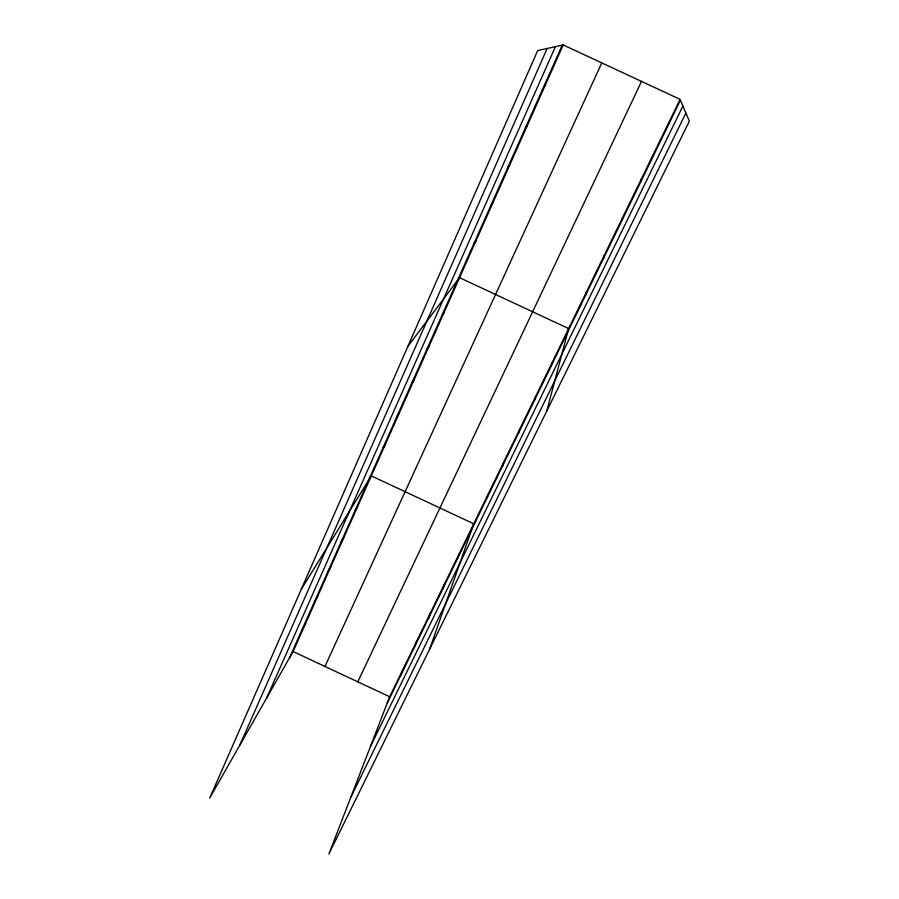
<?xml version="1.0" encoding="UTF-8"?>
<svg xmlns="http://www.w3.org/2000/svg" width="899" height="899" viewBox="0 0 899 899"><rect width="100%" height="100%" fill="white"/><g stroke="black" fill="none" stroke-linecap="round" stroke-linejoin="round"><path stroke-width="1.35" d="M641.133 181.047L641.223 179.294M622.153 220.075L622.456 217.895M603.611 258.193L604.117 255.631M585.485 295.468L586.182 292.512M546.727 411.146L568.651 328.584L459.569 277.69L407.899 346.329M550.941 366.489L551.997 362.848M534.478 400.358L535.692 396.38M518.352 433.509L519.723 429.228M502.575 465.963L504.092 461.401M487.112 497.765L488.775 492.91M429.553 649.348L473.762 523.791L371.298 475.897L301.289 589.317M457.119 559.425L459.052 554.054M442.566 589.339L444.634 583.721M428.306 618.658L430.486 612.803M414.327 647.415L416.619 641.335M400.617 675.599L403.022 669.306M680.082 99.351L389.683 696.759L328.865 854.05L689.342 121.196L680.082 99.351L563.212 44.95L537.669 50.58L209.658 798.143L293.085 651.528L563.212 44.95M239.718 745.316L547.165 48.49M266.677 697.95L555.402 46.669M289.647 657.585L562.212 45.175M324.955 666.451L601.768 62.896M357.802 681.824L641.504 81.393M387.166 703.254L680.442 100.216M370.433 746.552L682.914 106.037M350.779 797.368L685.892 113.072M302.143 629.502L305.503 623.659M314.886 600.869L318.156 595.25M327.877 571.674L331.046 566.28M341.137 541.895L344.205 536.748M354.656 511.509L357.622 506.62M382.524 448.882L385.266 444.544M396.897 416.597L399.516 412.54M411.573 383.626L414.057 379.872M426.553 349.958L428.913 346.531M441.858 315.571L444.084 312.47M473.964 243.449L475.886 241.067M490.809 205.601L492.562 203.612M508.036 166.877L509.621 165.304M525.679 127.265L527.072 126.107M543.726 86.697L544.929 86.001M293.085 651.528L389.683 696.759M660.428 139.794L660.551 141.109"/></g></svg>
